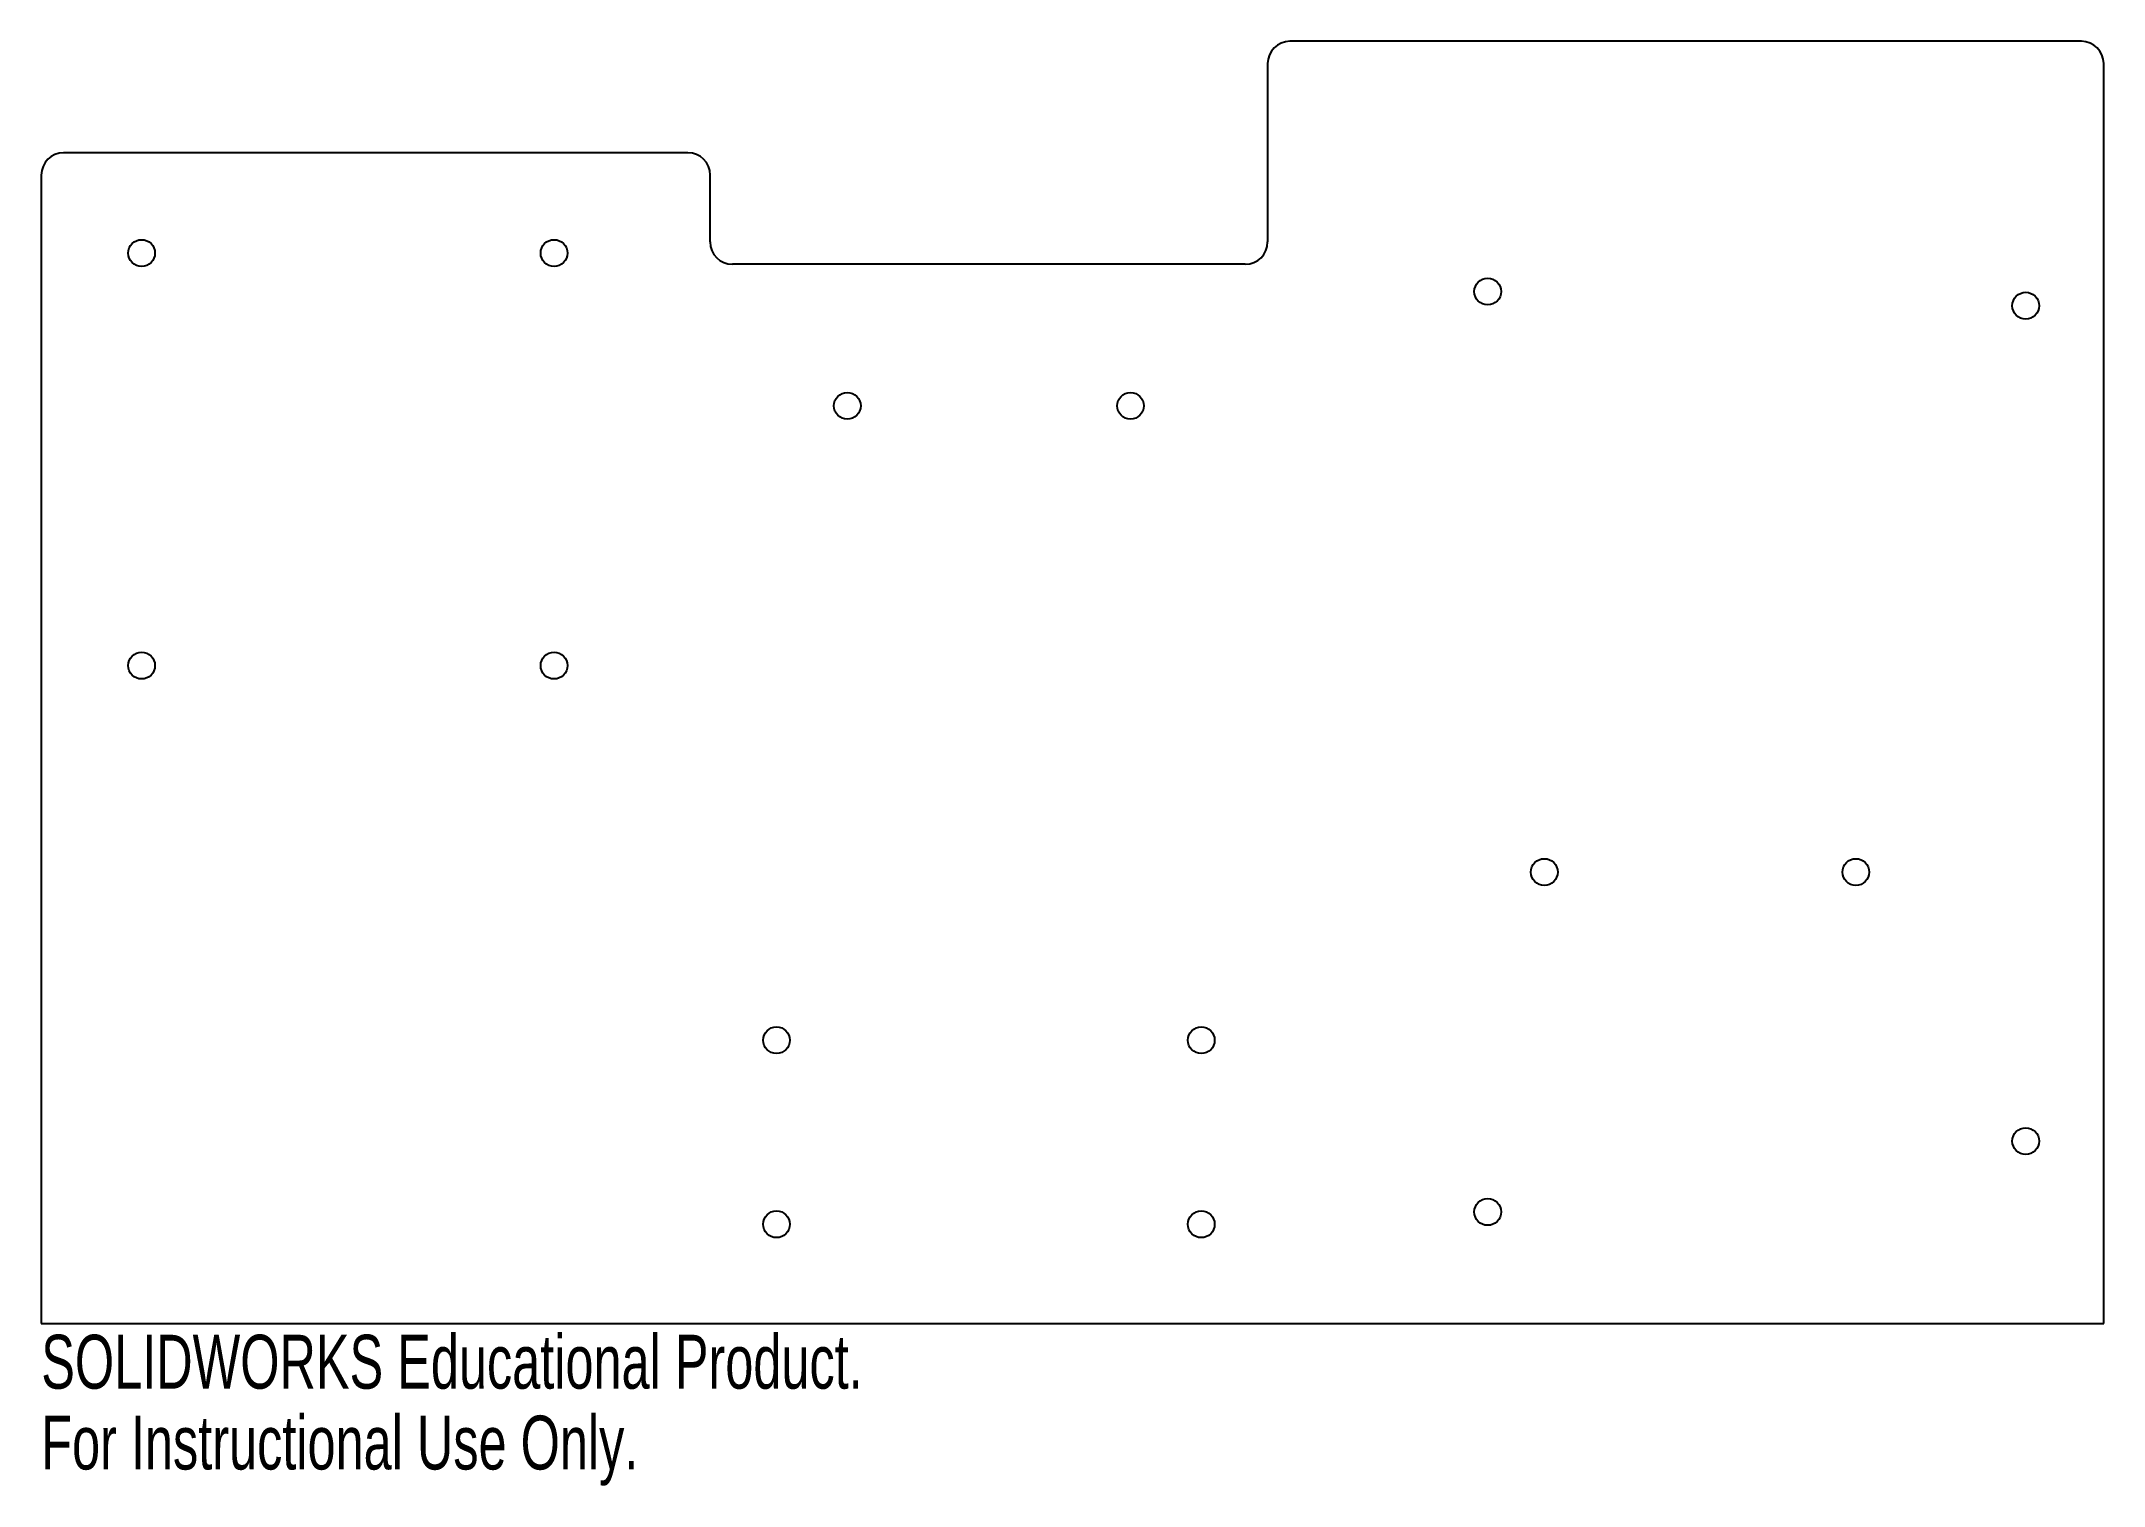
# Model space of a CAD drawing. Header units: millimetres. Extents: x -85 to 100, y -15 to 115.
import ezdxf

# ---------------------------------------------------------------- set-up
doc = ezdxf.new("R2010")
doc.units = ezdxf.units.MM
doc.styles.add('SLDTEXTSTYLE0', font='TXT', dxfattribs={"width": 0.7})

msp = doc.modelspace()

# ---------------------------------------------------------------- linework, layer by layer
at = {"color": 7, "linetype": 'Continuous', "lineweight": 25}
for p, q in [((98, 115), (27, 115)), ((25, 113), (25, 97)), ((100, 0), (100, 113)), ((-27, 105), (-83, 105)), ((-85, 103), (-85, 0)), ((-25, 97), (-25, 103)), ((23, 95), (-23, 95)), ((-85, 0), (100, 0))]:
    msp.add_line(p, q, dxfattribs=at)
for centre in [(-76, 96), (-39, 96), (44.74, 92.55), (93, 91.28), (-12.7, 82.3), (12.7, 82.3), (-76, 59), (-39, 59), (49.82, 40.48), (77.76, 40.48), (-19.05, 25.4), (19.05, 25.4), (93, 16.35), (44.74, 10), (-19.05, 8.89), (19.05, 8.89)]:
    msp.add_circle(centre, 1.2, dxfattribs=at)
for centre, start, end in [((27, 113), 90, 180), ((98, 113), 0, 90), ((-83, 103), 90, 180), ((-27, 103), 0, 90), ((-23, 97), 180, 270), ((23, 97), 270, 0)]:
    msp.add_arc(centre, 2, start, end, dxfattribs=at)

# ---------------------------------------------------------------- texts
at = {"color": 7, "linetype": 'Continuous', "char_height": 4.8336, "attachment_point": 1, "style": 'SLDTEXTSTYLE0'}
for s, insert in [('SOLIDWORKS Educational Product.', (-85, -1.02)), ('For Instructional Use Only.', (-85, -8.27))]:
    msp.add_mtext(s, dxfattribs=dict(at, insert=insert))

doc.saveas('drawing.dxf')
